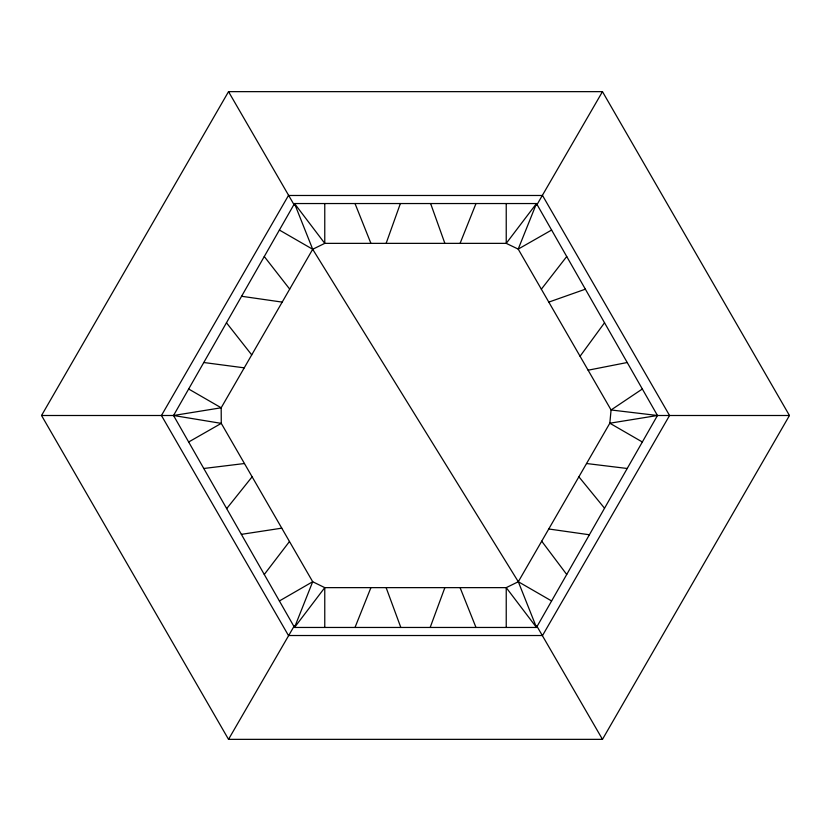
<?xml version="1.0" encoding="UTF-8"?>
<svg xmlns="http://www.w3.org/2000/svg" width="831" height="831" viewBox="0 0 831 831"><rect width="100%" height="100%" fill="white"/><g stroke="black" fill="none" stroke-linecap="round" stroke-linejoin="round"><path stroke-width="1.25" d="M386.135 243.358L400.376 203.543M430.178 627.457L444.865 587.642M460.083 243.358L475.986 203.543M355.014 627.457L370.917 587.642M41.55 415.5L228.525 91.649L602.475 91.649L789.45 415.5L602.475 739.351L228.525 739.351L41.55 415.5L174.188 415.5M324.765 203.543L324.765 243.358L294.517 203.543L173.534 415.5L294.517 627.457L536.483 627.457L657.466 415.5L536.483 203.543L294.517 203.543L312.695 249.269L221.181 407.782L221.275 423.374L312.695 581.731L324.765 587.642L506.235 587.642L518.305 581.731L609.819 423.218L611.076 409.974L518.201 249.103L506.235 243.358L324.765 243.358L312.695 249.269L279.393 230.042M228.525 739.351L294.475 625.535M602.475 91.649L536.525 205.465M580.069 356.25L604.532 322.771M264.279 574.47L289.479 541.511M541.355 289.188L566.721 256.53M226.686 508.614L252.125 476.807M642.342 389.001L611.076 409.974L657.466 415.5L609.819 423.218L642.342 441.999M279.393 600.958L312.695 581.731L294.517 627.457L324.765 587.642L324.765 627.457M551.607 230.042L518.201 249.103L536.483 203.543L506.235 243.358L506.235 203.543M188.658 441.999L221.275 423.374L173.534 415.5L221.181 407.782L188.658 389.001M548.803 302.11L585.367 289.188M588.119 370.2L627.218 362.513M241.385 534.354L281.771 528.163M203.782 468.487L244.449 463.521M656.812 415.5L789.45 415.5M586.551 463.521L627.218 468.487M203.782 362.513L244.241 367.842M548.751 528.983L589.387 534.769M241.592 296.272L282.197 302.11M312.695 249.269L518.305 581.731L551.607 600.958M578.875 476.807L604.532 508.229M226.468 322.771L251.72 354.889M264.279 256.53L289.697 289.115M541.708 541.189L566.721 574.47M294.475 205.465L228.525 91.649M536.525 625.535L602.475 739.351M355.014 203.543L370.917 243.358M460.083 587.642L475.986 627.457M518.305 581.731L536.483 627.457L506.235 587.642L506.235 627.457M386.135 587.642L400.822 627.457M430.624 203.543L444.865 243.358M288.471 195.482L161.443 415.5L288.471 635.518L542.529 635.518L669.557 415.5L542.529 195.482L288.471 195.482"/></g></svg>
